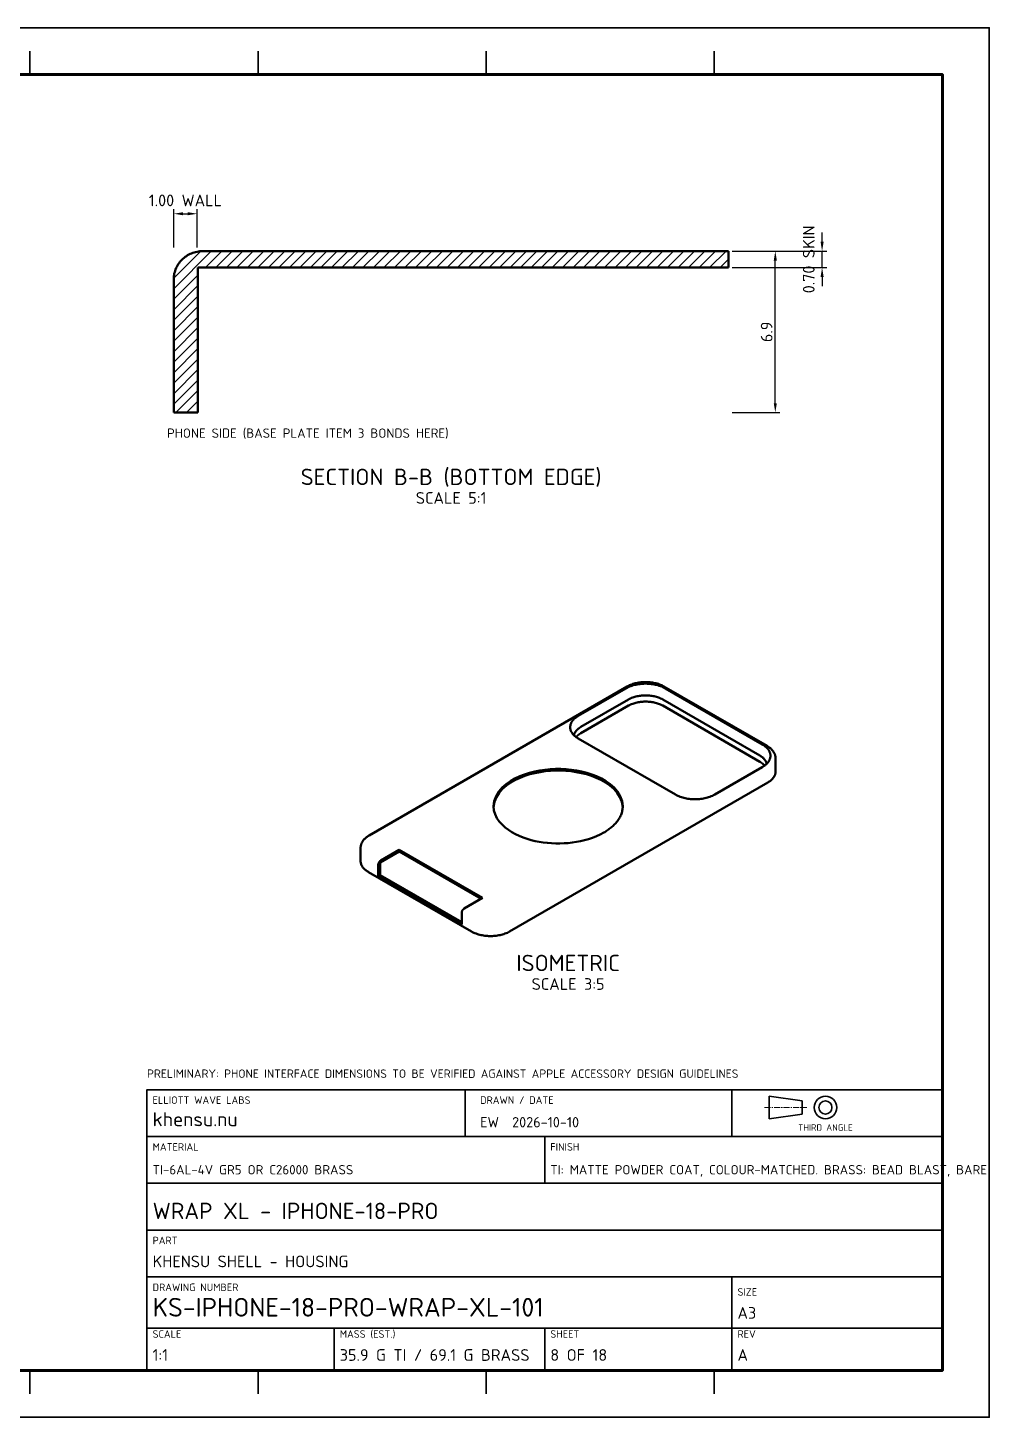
# Model space of a CAD drawing. Header units: millimetres. Extents: x 0 to 420, y 0 to 297.
# Drawn here: x 214.5 to 420, y 0 to 297 of the extents above; entities that cross this region are included whole.
import ezdxf
from ezdxf.enums import TextEntityAlignment as Align

# ---------------------------------------------------------------- set-up
doc = ezdxf.new("R2010")
doc.units = ezdxf.units.MM
doc.header["$LTSCALE"] = 0.4
doc.linetypes.add('CENTER', pattern=[5.08, 3.175, -0.635, 0.635, -0.635])
for name, color, linetype, lineweight in [('BORDER', 7, 'CONTINUOUS', 70), ('CENTER', 1, 'CENTER', 18), ('DIM', 4, 'CONTINUOUS', 18), ('HATCH', 8, 'CONTINUOUS', 13), ('OUTLINE', 7, 'CONTINUOUS', 50), ('SECTION', 7, 'CONTINUOUS', 50), ('TEXT', 7, 'CONTINUOUS', 25), ('TITLE', 7, 'CONTINUOUS', 35)]:
    doc.layers.add(name, color=color, linetype=linetype, lineweight=lineweight)
doc.styles.add('KHENSU', font='isocpeur.ttf')
doc.dimstyles.new('KHENSU', dxfattribs={"dimtxt": 2.5, "dimasz": 2, "dimexe": 1, "dimexo": 0.8, "dimgap": 0.6, "dimtad": 1, "dimdsep": 46, "dimtxsty": 'KHENSU', "dimcen": -1.5, "dimclrd": 4, "dimclre": 4, "dimclrt": 7, "dimazin": 3, "dimtfac": 1, "dimtmove": 2, "dimatfit": 3})

msp = doc.modelspace()

# ---------------------------------------------------------------- hatches: boundary and pattern name
at = {"layer": 'HATCH'}
h = msp.add_hatch(dxfattribs=at)
h.set_pattern_fill('ANSI31', color=8, scale=0.5)
h.paths.add_polyline_path([(364.286, 249.25), (364.286, 248.414), (364.286, 247.578), (364.286, 246.742), (364.286, 245.905), (363.605, 245.75), (362.769, 245.75), (361.932, 245.75), (361.096, 245.75), (360.26, 245.75), (359.424, 245.75), (358.588, 245.75), (357.752, 245.75), (356.915, 245.75), (356.079, 245.75), (355.243, 245.75), (354.407, 245.75), (353.571, 245.75), (352.735, 245.75), (351.899, 245.75), (351.062, 245.75), (350.226, 245.75), (349.39, 245.75), (348.554, 245.75), (347.718, 245.75), (346.882, 245.75), (346.045, 245.75), (345.209, 245.75), (344.373, 245.75), (343.537, 245.75), (342.701, 245.75), (341.865, 245.75), (341.028, 245.75), (340.192, 245.75), (339.356, 245.75), (338.52, 245.75), (337.684, 245.75), (336.848, 245.75), (336.011, 245.75), (335.175, 245.75), (334.339, 245.75), (333.503, 245.75), (332.667, 245.75), (331.831, 245.75), (330.995, 245.75), (330.158, 245.75), (329.322, 245.75), (328.486, 245.75), (327.65, 245.75), (326.814, 245.75), (325.978, 245.75), (325.141, 245.75), (324.305, 245.75), (323.469, 245.75), (322.633, 245.75), (321.797, 245.75), (320.961, 245.75), (320.124, 245.75), (319.288, 245.75), (318.452, 245.75), (317.616, 245.75), (316.78, 245.75), (315.944, 245.75), (315.108, 245.75), (314.271, 245.75), (313.435, 245.75), (312.599, 245.75), (311.763, 245.75), (310.927, 245.75), (310.091, 245.75), (309.254, 245.75), (308.418, 245.75), (307.582, 245.75), (306.746, 245.75), (305.91, 245.75), (305.074, 245.75), (304.237, 245.75), (303.401, 245.75), (302.565, 245.75), (301.729, 245.75), (300.893, 245.75), (300.057, 245.75), (299.221, 245.75), (298.384, 245.75), (297.548, 245.75), (296.712, 245.75), (295.876, 245.75), (295.04, 245.75), (294.204, 245.75), (293.367, 245.75), (292.531, 245.75), (291.695, 245.75), (290.859, 245.75), (290.023, 245.75), (289.187, 245.75), (288.35, 245.75), (287.514, 245.75), (286.678, 245.75), (285.842, 245.75), (285.006, 245.75), (284.17, 245.75), (283.334, 245.75), (282.497, 245.75), (281.661, 245.75), (280.825, 245.75), (279.989, 245.75), (279.153, 245.75), (278.317, 245.75), (277.48, 245.75), (276.644, 245.75), (275.808, 245.75), (274.972, 245.75), (274.136, 245.75), (273.3, 245.75), (272.463, 245.75), (271.627, 245.75), (270.791, 245.75), (269.955, 245.75), (269.119, 245.75), (268.283, 245.75), (267.447, 245.75), (266.61, 245.75), (265.774, 245.75), (264.938, 245.75), (264.102, 245.75), (263.266, 245.75), (262.43, 245.75), (261.593, 245.75), (260.757, 245.75), (259.921, 245.75), (259.085, 245.75), (258.249, 245.75), (257.413, 245.75), (256.576, 245.75), (255.74, 245.75), (254.904, 245.75), (254.068, 245.75), (253.232, 245.75), (252.396, 245.75), (251.56, 245.75), (250.887, 245.587), (250.887, 244.75), (250.887, 243.914), (250.887, 243.078), (250.887, 242.242), (250.887, 241.406), (250.887, 240.57), (250.887, 239.734), (250.887, 238.897), (250.887, 238.061), (250.887, 237.225), (250.887, 236.389), (250.887, 235.553), (250.887, 234.717), (250.887, 233.88), (250.887, 233.044), (250.887, 232.208), (250.887, 231.372), (250.887, 230.536), (250.887, 229.7), (250.887, 228.863), (250.887, 228.027), (250.887, 227.191), (250.887, 226.355), (250.887, 225.519), (250.887, 224.683), (250.887, 223.847), (250.887, 223.01), (250.887, 222.174), (250.887, 221.338), (250.887, 220.502), (250.887, 219.666), (250.887, 218.83), (250.887, 217.993), (250.887, 217.157), (250.887, 216.321), (250.887, 215.485), (250.785, 214.75), (249.949, 214.75), (249.113, 214.75), (248.277, 214.75), (247.441, 214.75), (246.605, 214.75), (245.769, 214.75), (245.714, 215.532), (245.714, 216.368), (245.714, 217.204), (245.714, 218.041), (245.714, 218.877), (245.714, 219.713), (245.714, 220.549), (245.714, 221.385), (245.714, 222.221), (245.714, 223.058), (245.714, 223.894), (245.714, 224.73), (245.714, 225.566), (245.714, 226.402), (245.714, 227.238), (245.714, 228.074), (245.714, 228.911), (245.714, 229.747), (245.714, 230.583), (245.714, 231.419), (245.714, 232.255), (245.714, 233.091), (245.714, 233.928), (245.714, 234.764), (245.714, 235.6), (245.714, 236.436), (245.714, 237.272), (245.714, 238.108), (245.714, 238.945), (245.714, 239.781), (245.714, 240.617), (245.714, 241.453), (245.714, 242.289), (245.714, 243.125), (245.758, 243.96), (245.919, 244.78), (246.195, 245.568), (246.579, 246.31), (247.064, 246.99), (247.639, 247.597), (248.29, 248.12), (249.007, 248.55), (249.774, 248.881), (250.578, 249.108), (251.405, 249.229), (252.24, 249.25), (253.076, 249.25), (253.913, 249.25), (254.749, 249.25), (255.585, 249.25), (256.421, 249.25), (257.257, 249.25), (258.093, 249.25), (258.93, 249.25), (259.766, 249.25), (260.602, 249.25), (261.438, 249.25), (262.274, 249.25), (263.11, 249.25), (263.947, 249.25), (264.783, 249.25), (265.619, 249.25), (266.455, 249.25), (267.291, 249.25), (268.127, 249.25), (268.963, 249.25), (269.8, 249.25), (270.636, 249.25), (271.472, 249.25), (272.308, 249.25), (273.144, 249.25), (273.98, 249.25), (274.817, 249.25), (275.653, 249.25), (276.489, 249.25), (277.325, 249.25), (278.161, 249.25), (278.997, 249.25), (279.834, 249.25), (280.67, 249.25), (281.506, 249.25), (282.342, 249.25), (283.178, 249.25), (284.014, 249.25), (284.85, 249.25), (285.687, 249.25), (286.523, 249.25), (287.359, 249.25), (288.195, 249.25), (289.031, 249.25), (289.867, 249.25), (290.704, 249.25), (291.54, 249.25), (292.376, 249.25), (293.212, 249.25), (294.048, 249.25), (294.884, 249.25), (295.721, 249.25), (296.557, 249.25), (297.393, 249.25), (298.229, 249.25), (299.065, 249.25), (299.901, 249.25), (300.737, 249.25), (301.574, 249.25), (302.41, 249.25), (303.246, 249.25), (304.082, 249.25), (304.918, 249.25), (305.754, 249.25), (306.591, 249.25), (307.427, 249.25), (308.263, 249.25), (309.099, 249.25), (309.935, 249.25), (310.771, 249.25), (311.608, 249.25), (312.444, 249.25), (313.28, 249.25), (314.116, 249.25), (314.952, 249.25), (315.788, 249.25), (316.624, 249.25), (317.461, 249.25), (318.297, 249.25), (319.133, 249.25), (319.969, 249.25), (320.805, 249.25), (321.641, 249.25), (322.478, 249.25), (323.314, 249.25), (324.15, 249.25), (324.986, 249.25), (325.822, 249.25), (326.658, 249.25), (327.495, 249.25), (328.331, 249.25), (329.167, 249.25), (330.003, 249.25), (330.839, 249.25), (331.675, 249.25), (332.511, 249.25), (333.348, 249.25), (334.184, 249.25), (335.02, 249.25), (335.856, 249.25), (336.692, 249.25), (337.528, 249.25), (338.365, 249.25), (339.201, 249.25), (340.037, 249.25), (340.873, 249.25), (341.709, 249.25), (342.545, 249.25), (343.382, 249.25), (344.218, 249.25), (345.054, 249.25), (345.89, 249.25), (346.726, 249.25), (347.562, 249.25), (348.399, 249.25), (349.235, 249.25), (350.071, 249.25), (350.907, 249.25), (351.743, 249.25), (352.579, 249.25), (353.415, 249.25), (354.252, 249.25), (355.088, 249.25), (355.924, 249.25), (356.76, 249.25), (357.596, 249.25), (358.432, 249.25), (359.269, 249.25), (360.105, 249.25), (360.941, 249.25), (361.777, 249.25), (362.613, 249.25), (363.449, 249.25), (364.286, 249.25)])

# ---------------------------------------------------------------- linework, layer by layer
at = {"layer": 'BORDER'}
msp.add_lwpolyline([(20, 10), (410, 10), (410, 287), (20, 287)], close=True, dxfattribs=at)
at = {"layer": 'CENTER'}
msp.add_line((372, 66.2), (381, 66.2), dxfattribs=at)
at = {"layer": 'OUTLINE'}
for p, q in [((342.644, 156.203), (287.489, 124.36)), ((342.369, 155.799), (332.187, 149.92)), ((372.511, 143.49), (350.491, 156.203)), ((371.513, 143.821), (350.766, 155.799)), ((342.919, 153.424), (332.737, 147.545)), ((342.919, 152.101), (332.737, 146.223)), ((370.963, 141.446), (350.216, 153.424)), ((370.963, 140.123), (350.216, 152.101)), ((332.187, 145.072), (352.933, 133.094)), ((374.347, 140.809), (374.347, 138.017)), ((361.33, 133.094), (371.513, 138.973)), ((317.505, 103.822), (372.66, 135.665)), ((285.653, 121.679), (285.653, 118.886)), ((289.865, 118.605), (293.895, 120.932)), ((289.949, 118.997), (293.895, 121.275)), ((293.895, 120.932), (293.895, 121.275)), ((293.895, 121.275), (311.714, 110.987)), ((293.895, 120.932), (311.417, 110.815)), ((287.34, 116.535), (309.36, 103.822)), ((289.44, 118.115), (289.44, 115.616)), ((289.865, 115.861), (289.44, 115.616)), ((289.865, 118.605), (289.865, 115.861)), ((289.865, 115.861), (307.259, 105.818)), ((289.44, 115.616), (307.259, 105.328)), ((311.714, 110.987), (307.769, 108.709)), ((307.259, 105.328), (307.259, 107.827))]:
    msp.add_line(p, q, dxfattribs=at)
for points in [[(350.766, 155.799), (350.519, 155.934), (350.266, 156.057), (350.008, 156.169), (349.745, 156.271), (349.479, 156.363), (349.21, 156.445), (348.938, 156.518), (348.664, 156.583), (348.388, 156.638), (348.11, 156.686), (347.831, 156.725), (347.551, 156.756), (347.271, 156.779), (346.99, 156.795), (346.708, 156.802), (346.427, 156.802), (346.145, 156.795), (345.864, 156.779), (345.584, 156.756), (345.304, 156.725), (345.025, 156.686), (344.747, 156.638), (344.471, 156.583), (344.197, 156.518), (343.925, 156.445), (343.656, 156.363), (343.39, 156.271), (343.127, 156.169), (342.869, 156.057), (342.616, 155.934), (342.369, 155.799)], [(350.491, 156.203), (350.26, 156.33), (350.024, 156.445), (349.783, 156.551), (349.538, 156.647), (349.289, 156.734), (349.037, 156.812), (348.783, 156.881), (348.527, 156.942), (348.269, 156.995), (348.01, 157.04), (347.749, 157.077), (347.488, 157.107), (347.225, 157.129), (346.962, 157.144), (346.699, 157.151), (346.436, 157.151), (346.173, 157.144), (345.91, 157.129), (345.647, 157.107), (345.386, 157.077), (345.125, 157.04), (344.866, 156.995), (344.608, 156.942), (344.352, 156.881), (344.098, 156.812), (343.846, 156.734), (343.598, 156.647), (343.352, 156.551), (343.111, 156.445), (342.875, 156.33), (342.644, 156.203)], [(350.216, 153.424), (350.001, 153.541), (349.781, 153.648), (349.557, 153.746), (349.329, 153.834), (349.098, 153.914), (348.864, 153.986), (348.627, 154.049), (348.389, 154.105), (348.149, 154.153), (347.908, 154.194), (347.666, 154.228), (347.423, 154.256), (347.179, 154.276), (346.934, 154.289), (346.69, 154.296), (346.445, 154.296), (346.201, 154.289), (345.956, 154.276), (345.712, 154.256), (345.469, 154.228), (345.227, 154.194), (344.986, 154.153), (344.746, 154.105), (344.508, 154.049), (344.271, 153.986), (344.037, 153.914), (343.806, 153.834), (343.578, 153.746), (343.354, 153.648), (343.134, 153.541), (342.919, 153.424)], [(350.216, 152.101), (350.001, 152.219), (349.781, 152.326), (349.557, 152.423), (349.329, 152.512), (349.098, 152.591), (348.864, 152.663), (348.627, 152.726), (348.389, 152.782), (348.149, 152.831), (347.908, 152.872), (347.666, 152.906), (347.423, 152.933), (347.179, 152.953), (346.934, 152.966), (346.69, 152.973), (346.445, 152.973), (346.201, 152.966), (345.956, 152.953), (345.712, 152.933), (345.469, 152.906), (345.227, 152.872), (344.986, 152.831), (344.746, 152.782), (344.508, 152.726), (344.271, 152.663), (344.037, 152.591), (343.806, 152.512), (343.578, 152.423), (343.354, 152.326), (343.134, 152.219), (342.919, 152.101)], [(332.187, 149.92), (332.079, 149.856), (331.972, 149.79), (331.867, 149.721), (331.764, 149.649), (331.663, 149.575), (331.564, 149.498), (331.468, 149.418), (331.373, 149.335), (331.282, 149.249), (331.193, 149.16), (331.108, 149.068), (331.026, 148.973), (330.948, 148.874), (330.875, 148.773), (330.805, 148.668), (330.741, 148.561), (330.682, 148.45), (330.628, 148.336), (330.581, 148.22), (330.541, 148.101), (330.507, 147.981), (330.481, 147.858), (330.462, 147.734), (330.451, 147.609), (330.448, 147.483), (330.452, 147.358), (330.465, 147.233), (330.485, 147.109), (330.513, 146.987), (330.549, 146.867), (330.591, 146.748)], [(330.591, 146.748), (330.619, 146.678), (330.65, 146.608), (330.683, 146.54), (330.719, 146.472), (330.756, 146.406), (330.795, 146.341), (330.836, 146.277), (330.879, 146.214), (330.923, 146.152), (330.969, 146.092), (331.016, 146.032), (331.065, 145.974), (331.116, 145.917), (331.167, 145.861), (331.22, 145.806), (331.274, 145.752), (331.329, 145.699), (331.385, 145.648), (331.442, 145.598), (331.499, 145.548), (331.558, 145.5), (331.618, 145.453), (331.678, 145.407), (331.74, 145.361), (331.802, 145.317), (331.864, 145.274), (331.927, 145.232), (331.991, 145.191), (332.056, 145.15), (332.121, 145.111), (332.187, 145.072)], [(331.257, 145.769), (331.273, 145.844), (331.292, 145.918), (331.315, 145.992), (331.34, 146.064), (331.368, 146.136), (331.399, 146.206), (331.433, 146.275), (331.469, 146.343), (331.507, 146.41), (331.548, 146.475), (331.59, 146.539), (331.635, 146.602), (331.681, 146.663), (331.729, 146.723), (331.779, 146.782), (331.83, 146.839), (331.883, 146.895), (331.938, 146.949), (331.993, 147.002), (332.05, 147.054), (332.108, 147.105), (332.167, 147.154), (332.227, 147.202), (332.287, 147.249), (332.349, 147.295), (332.412, 147.34), (332.475, 147.383), (332.54, 147.425), (332.605, 147.466), (332.67, 147.506), (332.737, 147.545)], [(331.713, 145.381), (331.741, 145.414), (331.768, 145.447), (331.797, 145.479), (331.826, 145.511), (331.855, 145.542), (331.885, 145.573), (331.915, 145.604), (331.945, 145.634), (331.976, 145.664), (332.008, 145.693), (332.039, 145.722), (332.071, 145.751), (332.104, 145.779), (332.137, 145.807), (332.17, 145.834), (332.203, 145.861), (332.237, 145.888), (332.271, 145.914), (332.305, 145.94), (332.34, 145.966), (332.375, 145.991), (332.41, 146.016), (332.445, 146.04), (332.481, 146.064), (332.517, 146.088), (332.553, 146.111), (332.589, 146.134), (332.626, 146.157), (332.662, 146.179), (332.699, 146.201), (332.737, 146.223)], [(373.109, 140.649), (373.151, 140.767), (373.186, 140.888), (373.214, 141.01), (373.234, 141.134), (373.247, 141.259), (373.252, 141.384), (373.249, 141.51), (373.237, 141.635), (373.219, 141.759), (373.192, 141.881), (373.159, 142.002), (373.118, 142.121), (373.071, 142.237), (373.017, 142.351), (372.958, 142.461), (372.894, 142.569), (372.825, 142.674), (372.751, 142.775), (372.673, 142.874), (372.591, 142.969), (372.506, 143.061), (372.417, 143.15), (372.326, 143.236), (372.232, 143.319), (372.135, 143.399), (372.036, 143.476), (371.935, 143.55), (371.832, 143.622), (371.727, 143.691), (371.621, 143.757), (371.513, 143.821)], [(374.347, 140.809), (374.344, 140.919), (374.337, 141.029), (374.324, 141.138), (374.307, 141.246), (374.285, 141.354), (374.258, 141.46), (374.226, 141.566), (374.19, 141.669), (374.15, 141.772), (374.105, 141.872), (374.057, 141.971), (374.004, 142.067), (373.949, 142.162), (373.889, 142.254), (373.827, 142.345), (373.761, 142.433), (373.693, 142.519), (373.621, 142.602), (373.547, 142.684), (373.471, 142.763), (373.393, 142.84), (373.312, 142.914), (373.229, 142.987), (373.145, 143.057), (373.059, 143.125), (372.971, 143.191), (372.882, 143.255), (372.791, 143.317), (372.699, 143.377), (372.605, 143.435), (372.511, 143.49)], [(372.442, 139.669), (372.426, 139.744), (372.407, 139.819), (372.384, 139.892), (372.359, 139.965), (372.331, 140.037), (372.3, 140.107), (372.266, 140.176), (372.23, 140.244), (372.192, 140.311), (372.152, 140.376), (372.109, 140.44), (372.065, 140.503), (372.018, 140.564), (371.97, 140.624), (371.92, 140.682), (371.869, 140.74), (371.816, 140.796), (371.762, 140.85), (371.706, 140.903), (371.649, 140.955), (371.592, 141.006), (371.533, 141.055), (371.473, 141.103), (371.412, 141.15), (371.35, 141.196), (371.287, 141.24), (371.224, 141.284), (371.16, 141.326), (371.095, 141.367), (371.029, 141.407), (370.963, 141.446)], [(371.986, 139.282), (371.959, 139.315), (371.931, 139.347), (371.902, 139.38), (371.874, 139.412), (371.844, 139.443), (371.815, 139.474), (371.784, 139.505), (371.754, 139.535), (371.723, 139.565), (371.692, 139.594), (371.66, 139.623), (371.628, 139.652), (371.595, 139.68), (371.562, 139.708), (371.529, 139.735), (371.496, 139.762), (371.462, 139.789), (371.428, 139.815), (371.394, 139.841), (371.359, 139.866), (371.324, 139.892), (371.289, 139.916), (371.254, 139.941), (371.218, 139.965), (371.182, 139.988), (371.146, 140.012), (371.11, 140.035), (371.073, 140.057), (371.037, 140.08), (371, 140.102), (370.963, 140.123)], [(371.513, 138.973), (371.578, 139.012), (371.643, 139.051), (371.708, 139.091), (371.772, 139.133), (371.835, 139.175), (371.898, 139.218), (371.96, 139.262), (372.021, 139.307), (372.081, 139.354), (372.141, 139.401), (372.2, 139.449), (372.258, 139.498), (372.315, 139.549), (372.371, 139.6), (372.426, 139.653), (372.479, 139.707), (372.532, 139.761), (372.584, 139.817), (372.634, 139.875), (372.683, 139.933), (372.73, 139.992), (372.776, 140.053), (372.821, 140.115), (372.863, 140.178), (372.904, 140.242), (372.943, 140.307), (372.981, 140.373), (373.016, 140.441), (373.049, 140.509), (373.08, 140.579), (373.109, 140.649)], [(314.079, 130.607), (314.214, 131.719), (314.598, 132.772), (315.182, 133.729), (315.915, 134.578), (316.755, 135.323), (317.672, 135.97), (318.646, 136.529), (319.661, 137.008), (320.707, 137.414), (321.777, 137.754), (322.865, 138.03), (323.967, 138.248), (325.078, 138.409), (326.196, 138.515), (327.317, 138.568), (328.44, 138.568), (329.562, 138.515), (330.679, 138.409), (331.79, 138.248), (332.892, 138.03), (333.98, 137.754), (335.05, 137.414), (336.097, 137.008), (337.112, 136.529), (338.085, 135.97), (339.002, 135.323), (339.842, 134.578), (340.575, 133.729), (341.16, 132.772), (341.544, 131.719), (341.679, 130.607)], [(314.082, 130.436), (314.254, 131.531), (314.665, 132.562), (315.265, 133.497), (316.006, 134.325), (316.847, 135.051), (317.761, 135.683), (318.729, 136.229), (319.737, 136.697), (320.775, 137.095), (321.836, 137.427), (322.914, 137.698), (324.005, 137.911), (325.106, 138.069), (326.212, 138.173), (327.323, 138.225), (328.435, 138.225), (329.545, 138.173), (330.652, 138.069), (331.752, 137.911), (332.843, 137.698), (333.921, 137.427), (334.982, 137.095), (336.02, 136.697), (337.028, 136.229), (337.996, 135.683), (338.911, 135.051), (339.752, 134.325), (340.492, 133.497), (341.092, 132.562), (341.503, 131.531), (341.675, 130.436)], [(372.66, 135.665), (372.744, 135.715), (372.827, 135.766), (372.91, 135.819), (372.991, 135.873), (373.071, 135.93), (373.15, 135.987), (373.227, 136.047), (373.303, 136.108), (373.378, 136.171), (373.451, 136.236), (373.523, 136.303), (373.592, 136.371), (373.66, 136.442), (373.726, 136.515), (373.789, 136.589), (373.85, 136.666), (373.908, 136.744), (373.964, 136.824), (374.016, 136.907), (374.066, 136.991), (374.112, 137.077), (374.155, 137.165), (374.194, 137.255), (374.228, 137.346), (374.259, 137.439), (374.286, 137.533), (374.307, 137.628), (374.325, 137.725), (374.337, 137.822), (374.344, 137.919), (374.347, 138.017)], [(352.933, 133.094), (353.18, 132.96), (353.433, 132.836), (353.692, 132.724), (353.954, 132.622), (354.22, 132.531), (354.49, 132.448), (354.761, 132.375), (355.036, 132.311), (355.312, 132.255), (355.589, 132.208), (355.868, 132.169), (356.148, 132.138), (356.428, 132.114), (356.709, 132.099), (356.991, 132.091), (357.272, 132.091), (357.554, 132.099), (357.835, 132.114), (358.116, 132.138), (358.395, 132.169), (358.674, 132.208), (358.952, 132.255), (359.228, 132.311), (359.502, 132.375), (359.774, 132.448), (360.043, 132.531), (360.309, 132.622), (360.572, 132.724), (360.83, 132.836), (361.083, 132.96), (361.33, 133.094)], [(337.637, 124.973), (336.853, 124.555), (336.045, 124.185), (335.218, 123.86), (334.376, 123.578), (333.521, 123.336), (332.656, 123.132), (331.783, 122.965), (330.904, 122.834), (330.021, 122.736), (329.135, 122.673), (328.247, 122.643), (327.358, 122.645), (326.47, 122.681), (325.584, 122.751), (324.702, 122.854), (323.824, 122.991), (322.953, 123.165), (322.089, 123.375), (321.236, 123.623), (320.396, 123.913), (319.572, 124.245), (318.768, 124.623), (317.989, 125.05), (317.242, 125.531), (316.535, 126.07), (315.881, 126.67), (315.294, 127.337), (314.796, 128.072), (314.41, 128.871), (314.164, 129.724), (314.079, 130.607)], [(341.679, 130.607), (341.673, 130.373), (341.655, 130.14), (341.625, 129.907), (341.584, 129.677), (341.532, 129.448), (341.469, 129.223), (341.395, 129), (341.312, 128.782), (341.218, 128.567), (341.116, 128.356), (341.006, 128.149), (340.887, 127.947), (340.761, 127.75), (340.628, 127.557), (340.488, 127.37), (340.342, 127.186), (340.19, 127.008), (340.033, 126.834), (339.871, 126.665), (339.704, 126.501), (339.533, 126.341), (339.358, 126.185), (339.179, 126.034), (338.996, 125.887), (338.811, 125.745), (338.622, 125.606), (338.43, 125.472), (338.235, 125.342), (338.038, 125.215), (337.839, 125.092), (337.637, 124.973)], [(287.489, 124.36), (287.395, 124.304), (287.301, 124.246), (287.209, 124.186), (287.118, 124.124), (287.029, 124.061), (286.941, 123.995), (286.855, 123.927), (286.771, 123.856), (286.688, 123.784), (286.607, 123.709), (286.529, 123.632), (286.453, 123.553), (286.379, 123.472), (286.307, 123.388), (286.239, 123.302), (286.173, 123.214), (286.111, 123.124), (286.051, 123.031), (285.996, 122.937), (285.943, 122.84), (285.895, 122.742), (285.85, 122.641), (285.81, 122.539), (285.774, 122.435), (285.742, 122.33), (285.715, 122.223), (285.693, 122.116), (285.676, 122.007), (285.663, 121.898), (285.656, 121.789), (285.653, 121.679)], [(287.34, 116.535), (287.256, 116.585), (287.173, 116.636), (287.09, 116.689), (287.009, 116.743), (286.929, 116.799), (286.85, 116.857), (286.773, 116.916), (286.697, 116.978), (286.622, 117.041), (286.549, 117.106), (286.477, 117.172), (286.408, 117.241), (286.34, 117.312), (286.274, 117.384), (286.211, 117.459), (286.15, 117.535), (286.092, 117.613), (286.036, 117.694), (285.984, 117.776), (285.934, 117.861), (285.888, 117.947), (285.845, 118.035), (285.806, 118.124), (285.772, 118.216), (285.741, 118.309), (285.714, 118.403), (285.693, 118.498), (285.675, 118.594), (285.663, 118.691), (285.656, 118.789), (285.653, 118.886)], [(289.949, 118.997), (289.92, 118.979), (289.892, 118.96), (289.865, 118.939), (289.838, 118.918), (289.812, 118.896), (289.787, 118.872), (289.763, 118.848), (289.74, 118.823), (289.717, 118.798), (289.695, 118.771), (289.674, 118.745), (289.654, 118.717), (289.635, 118.689), (289.616, 118.66), (289.598, 118.631), (289.581, 118.602), (289.565, 118.572), (289.549, 118.541), (289.535, 118.51), (289.521, 118.479), (289.508, 118.447), (289.496, 118.415), (289.486, 118.383), (289.476, 118.35), (289.467, 118.317), (289.459, 118.284), (289.453, 118.251), (289.447, 118.217), (289.444, 118.183), (289.441, 118.149), (289.44, 118.115)], [(307.769, 108.709), (307.739, 108.691), (307.711, 108.672), (307.684, 108.652), (307.657, 108.63), (307.631, 108.608), (307.606, 108.584), (307.582, 108.56), (307.559, 108.535), (307.536, 108.51), (307.514, 108.484), (307.493, 108.457), (307.473, 108.429), (307.454, 108.401), (307.435, 108.373), (307.417, 108.343), (307.4, 108.314), (307.384, 108.284), (307.368, 108.253), (307.354, 108.223), (307.34, 108.191), (307.327, 108.16), (307.316, 108.128), (307.305, 108.095), (307.295, 108.063), (307.286, 108.03), (307.278, 107.996), (307.272, 107.963), (307.267, 107.929), (307.263, 107.895), (307.26, 107.861), (307.259, 107.827)], [(309.36, 103.822), (309.599, 103.691), (309.845, 103.572), (310.095, 103.463), (310.35, 103.364), (310.608, 103.275), (310.869, 103.195), (311.133, 103.124), (311.399, 103.062), (311.667, 103.008), (311.936, 102.962), (312.207, 102.924), (312.478, 102.894), (312.75, 102.871), (313.023, 102.856), (313.296, 102.849), (313.569, 102.849), (313.842, 102.856), (314.115, 102.871), (314.387, 102.894), (314.658, 102.924), (314.929, 102.962), (315.198, 103.008), (315.466, 103.062), (315.732, 103.124), (315.996, 103.195), (316.257, 103.275), (316.515, 103.364), (316.77, 103.463), (317.02, 103.572), (317.266, 103.691), (317.505, 103.822)]]:
    msp.add_lwpolyline(points, dxfattribs=at)
at = {"layer": 'SECTION'}
for p, q in [((251.926, 249.25), (364.286, 249.25)), ((364.286, 249.25), (364.286, 245.75)), ((364.286, 245.75), (250.887, 245.75)), ((250.887, 245.75), (250.887, 214.75)), ((245.714, 214.75), (245.714, 243.25)), ((250.887, 214.75), (245.714, 214.75))]:
    msp.add_line(p, q, dxfattribs=at)
msp.add_lwpolyline([(245.714, 243.25), (245.723, 243.559), (245.747, 243.868), (245.788, 244.175), (245.846, 244.479), (245.919, 244.78), (246.008, 245.076), (246.112, 245.367), (246.232, 245.653), (246.367, 245.931), (246.516, 246.203), (246.678, 246.466), (246.855, 246.72), (247.044, 246.965), (247.245, 247.2), (247.459, 247.424), (247.683, 247.638), (247.918, 247.839), (248.163, 248.028), (248.417, 248.205), (248.679, 248.369), (248.949, 248.52), (249.227, 248.657), (249.511, 248.781), (249.8, 248.89), (250.095, 248.985), (250.393, 249.066), (250.696, 249.132), (251.001, 249.184), (251.308, 249.22), (251.617, 249.243), (251.926, 249.25)], dxfattribs=at)
at = {"layer": 'TITLE'}
for p, q in [((215, 287), (215, 292)), ((263.75, 287), (263.75, 292)), ((312.5, 287), (312.5, 292)), ((361.25, 287), (361.25, 292)), ((308, 60), (308, 70)), ((365, 60), (365, 70)), ((240, 60), (410, 60)), ((325, 50), (325, 60)), ((240, 50), (410, 50)), ((240, 40), (410, 40)), ((240, 30), (410, 30)), ((365, 10), (365, 30)), ((240, 19), (410, 19)), ((280, 10), (280, 19)), ((325, 10), (325, 19)), ((215, 10), (215, 5)), ((263.75, 10), (263.75, 5)), ((312.5, 10), (312.5, 5)), ((361.25, 10), (361.25, 5))]:
    msp.add_line(p, q, dxfattribs=at)
for points in [[(0, 0), (420, 0), (420, 297), (0, 297)], [(240, 10), (410, 10), (410, 70), (240, 70)], [(373, 63.8), (380, 64.8), (380, 67.6), (373, 68.6)]]:
    msp.add_lwpolyline(points, close=True, dxfattribs=at)
for radius in [2.4, 1.4]:
    msp.add_circle((385, 66.2), radius, dxfattribs=at)

# ---------------------------------------------------------------- texts
at = {"layer": 'TEXT', "style": 'KHENSU'}
for s, height, p in [('PHONE SIDE (BASE PLATE ITEM 3 BONDS HERE)', 2, (244.286, 208.75)), ('khensu.nu', 3, (241.2, 61.3)), ('EW  2026-10-10', 2.2, (311.2, 61.3)), ('TI-6AL-4V GR5 OR C26000 BRASS', 2, (241.2, 51.3)), ('TI: MATTE POWDER COAT, COLOUR-MATCHED. BRASS: BEAD BLAST, BARE', 2, (326.2, 51.3)), ('WRAP XL - IPHONE-18-PRO', 3.5, (241.2, 41.3)), ('KHENSU SHELL - HOUSING', 2.5, (241.2, 31.3)), ('KS-IPHONE-18-PRO-WRAP-XL-101', 4, (241.2, 20.3)), ('A3', 2.5, (366.2, 20.3)), ('1:1', 2.5, (241.2, 11.3)), ('35.9 G TI / 69.1 G BRASS', 2.5, (281.2, 11.3)), ('8 OF 18', 2.5, (326.2, 11.3)), ('A', 2.5, (366.2, 11.3))]:
    msp.add_text(s, height=height, dxfattribs=at).set_placement(p, align=Align.BOTTOM_LEFT)
for s, height, p in [('SECTION B-B (BOTTOM EDGE)', 3.5, (305, 202.75)), ('SCALE 5:1', 2.5, (305, 197.75)), ('ISOMETRIC', 3.5, (330, 98.848)), ('SCALE 3:5', 2.5, (330, 93.848))]:
    msp.add_text(s, height=height, dxfattribs=at).set_placement(p, align=Align.TOP_CENTER)
at = {"layer": 'TITLE', "style": 'KHENSU'}
for s, height, p in [('PRELIMINARY: PHONE INTERFACE DIMENSIONS TO BE VERIFIED AGAINST APPLE ACCESSORY DESIGN GUIDELINES', 1.8, (240, 72)), ('ELLIOTT WAVE LABS', 1.6, (241.2, 66.5)), ('DRAWN / DATE', 1.6, (311.2, 66.5)), ('MATERIAL', 1.6, (241.2, 56.5)), ('FINISH', 1.6, (326.2, 56.5)), ('PART', 1.6, (241.2, 36.5)), ('DRAWING NUMBER', 1.6, (241.2, 26.5)), ('SIZE', 1.6, (366.2, 25.5)), ('SCALE', 1.6, (241.2, 16.5)), ('MASS (EST.)', 1.6, (281.2, 16.5)), ('SHEET', 1.6, (326.2, 16.5)), ('REV', 1.6, (366.2, 16.5))]:
    msp.add_text(s, height=height, dxfattribs=at).set_placement(p, align=Align.BOTTOM_LEFT)
msp.add_text('THIRD ANGLE', height=1.4, dxfattribs=at).set_placement((385, 60.8), align=Align.BOTTOM_CENTER)

# ---------------------------------------------------------------- dimensions: what is measured, and where the dimension line sits
at = {"layer": 'DIM'}
msp.add_linear_dim(base=(245.714, 257.25), p1=(245.714, 249.25), p2=(250.714, 249.25), text='1.00 WALL', dimstyle='KHENSU', override={"dimlfac": 0.2}, dxfattribs=at).render()
msp.add_linear_dim(base=(384.286, 245.75), p1=(364.286, 245.75), p2=(364.286, 249.25), angle=90, text='0.70 SKIN', dimstyle='KHENSU', override={"dimlfac": 0.2}, dxfattribs=at).render()
msp.add_linear_dim(base=(374.286, 214.75), p1=(364.286, 214.75), p2=(364.286, 249.25), angle=90, dimstyle='KHENSU', override={"dimlfac": 0.2}, dxfattribs=at).render()

doc.saveas('drawing.dxf')
